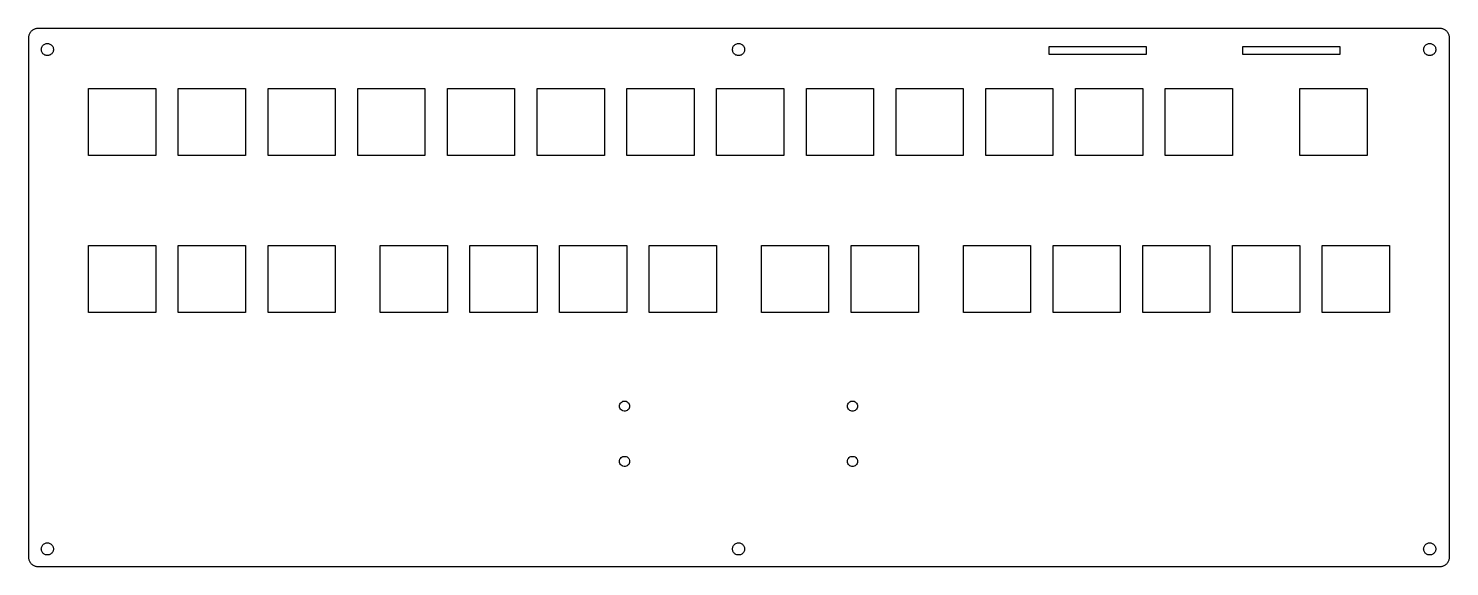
# Model space of a CAD drawing. Extents: x 0 to 293, y 0 to 111.
import ezdxf

# ---------------------------------------------------------------- set-up
doc = ezdxf.new("R2010")
doc.units = 0
doc.layers.get('0').update_dxf_attribs({"linetype": 'CONTINUOUS'})

msp = doc.modelspace()

# ---------------------------------------------------------------- linework, layer by layer
for points in [[(291.277, 0.364258), (291.433, 0.381836), (291.587, 0.412109), (291.739, 0.455078), (291.887, 0.509766), (292.028, 0.574219), (292.166, 0.651367), (292.297, 0.738281), (292.42, 0.836914), (292.535, 0.942383), (292.642, 1.05859), (292.74, 1.18066), (292.826, 1.31152), (292.903, 1.44922), (292.968, 1.5918), (293.023, 1.7373), (293.066, 1.89062), (293.096, 2.04395), (293.114, 2.20117), (293.121, 2.35645), (293.121, 109.382), (293.114, 109.539), (293.096, 109.696), (293.066, 109.849), (293.023, 110.002), (292.968, 110.148), (292.903, 110.29), (292.826, 110.428), (292.74, 110.559), (292.642, 110.681), (292.535, 110.797), (292.42, 110.903), (292.297, 111.001), (292.166, 111.088), (292.028, 111.165), (291.887, 111.23), (291.739, 111.285), (291.587, 111.327), (291.433, 111.358), (291.277, 111.376), (291.12, 111.383), (2.0957, 111.383), (1.93848, 111.376), (1.78223, 111.358), (1.62891, 111.327), (1.47559, 111.285), (1.33008, 111.23), (1.1875, 111.165), (1.0498, 111.088), (0.918945, 111.001), (0.796875, 110.903), (0.680664, 110.797), (0.574219, 110.681), (0.476562, 110.559), (0.389648, 110.428), (0.3125, 110.29), (0.248047, 110.148), (0.193359, 110.002), (0.150391, 109.849), (0.120117, 109.696), (0.101562, 109.539), (0.094727, 109.382), (0.094727, 2.35645), (0.101562, 2.20117), (0.120117, 2.04395), (0.150391, 1.89062), (0.193359, 1.7373), (0.248047, 1.5918), (0.3125, 1.44922), (0.389648, 1.31152), (0.476562, 1.18066), (0.574219, 1.05859), (0.680664, 0.942383), (0.796875, 0.836914), (0.918945, 0.738281), (1.0498, 0.651367), (1.1875, 0.574219), (1.33008, 0.509766), (1.47559, 0.455078), (1.62891, 0.412109), (1.78223, 0.381836), (1.93848, 0.364258), (2.0957, 0.356445), (291.12, 0.356445)], [(3.92151, 105.779), (3.76577, 105.799), (3.61373, 105.838), (3.46778, 105.896), (3.33022, 105.972), (3.20322, 106.064), (3.08879, 106.171), (2.98873, 106.292), (2.90462, 106.425), (2.83778, 106.567), (2.78927, 106.716), (2.75986, 106.87), (2.75, 107.027), (2.75986, 107.184), (2.78927, 107.338), (2.83778, 107.487), (2.90462, 107.629), (2.98873, 107.762), (3.08879, 107.883), (3.20322, 107.99), (3.33022, 108.082), (3.46778, 108.158), (3.61373, 108.216), (3.76577, 108.255), (3.92151, 108.275), (4.07849, 108.275), (4.23423, 108.255), (4.38627, 108.216), (4.53222, 108.158), (4.66978, 108.082), (4.79678, 107.99), (4.91121, 107.883), (5.01127, 107.762), (5.09538, 107.629), (5.16222, 107.487), (5.21073, 107.338), (5.24014, 107.184), (5.25, 107.027), (5.24014, 106.87), (5.21073, 106.716), (5.16222, 106.567), (5.09538, 106.425), (5.01127, 106.292), (4.91121, 106.171), (4.79678, 106.064), (4.66978, 105.972), (4.53222, 105.896), (4.38627, 105.838), (4.23423, 105.799), (4.07849, 105.779)], [(146.435, 105.779), (146.279, 105.799), (146.127, 105.838), (145.981, 105.896), (145.844, 105.972), (145.717, 106.064), (145.602, 106.171), (145.502, 106.292), (145.418, 106.425), (145.351, 106.567), (145.303, 106.716), (145.273, 106.87), (145.263, 107.027), (145.273, 107.184), (145.303, 107.338), (145.351, 107.487), (145.418, 107.629), (145.502, 107.762), (145.602, 107.883), (145.717, 107.99), (145.844, 108.082), (145.981, 108.158), (146.127, 108.216), (146.279, 108.255), (146.435, 108.275), (146.592, 108.275), (146.748, 108.255), (146.9, 108.216), (147.046, 108.158), (147.183, 108.082), (147.31, 107.99), (147.425, 107.883), (147.525, 107.762), (147.609, 107.629), (147.676, 107.487), (147.724, 107.338), (147.754, 107.184), (147.763, 107.027), (147.754, 106.87), (147.724, 106.716), (147.676, 106.567), (147.609, 106.425), (147.525, 106.292), (147.425, 106.171), (147.31, 106.064), (147.183, 105.972), (147.046, 105.896), (146.9, 105.838), (146.748, 105.799), (146.592, 105.779)], [(210.527, 106.027), (210.527, 107.627), (230.527, 107.627), (230.527, 106.027)], [(250.527, 106.027), (250.527, 107.627), (270.527, 107.627), (270.527, 106.027)], [(288.949, 105.779), (288.793, 105.799), (288.641, 105.838), (288.495, 105.896), (288.357, 105.972), (288.23, 106.064), (288.116, 106.171), (288.016, 106.292), (287.932, 106.425), (287.865, 106.567), (287.816, 106.716), (287.787, 106.87), (287.777, 107.027), (287.787, 107.184), (287.816, 107.338), (287.865, 107.487), (287.932, 107.629), (288.016, 107.762), (288.116, 107.883), (288.23, 107.99), (288.357, 108.082), (288.495, 108.158), (288.641, 108.216), (288.793, 108.255), (288.949, 108.275), (289.105, 108.275), (289.261, 108.255), (289.413, 108.216), (289.559, 108.158), (289.697, 108.082), (289.824, 107.99), (289.938, 107.883), (290.038, 107.762), (290.122, 107.629), (290.189, 107.487), (290.238, 107.338), (290.267, 107.184), (290.277, 107.027), (290.267, 106.87), (290.238, 106.716), (290.189, 106.567), (290.122, 106.425), (290.038, 106.292), (289.938, 106.171), (289.824, 106.064), (289.697, 105.972), (289.559, 105.896), (289.413, 105.838), (289.261, 105.799), (289.105, 105.779)], [(12.4961, 85.1318), (12.4961, 98.9814), (26.3457, 98.9814), (26.3457, 85.1318)], [(30.9951, 85.1318), (30.9951, 98.9814), (44.8457, 98.9814), (44.8457, 85.1318)], [(49.4951, 85.1318), (49.4951, 98.9814), (63.3457, 98.9814), (63.3457, 85.1318)], [(67.9951, 85.1318), (67.9951, 98.9814), (81.8457, 98.9814), (81.8457, 85.1318)], [(86.4951, 85.1318), (86.4951, 98.9814), (100.346, 98.9814), (100.346, 85.1318)], [(104.995, 85.1318), (104.995, 98.9814), (118.846, 98.9814), (118.846, 85.1318)], [(123.494, 85.1318), (123.494, 98.9814), (137.345, 98.9814), (137.345, 85.1318)], [(141.994, 85.1318), (141.994, 98.9814), (155.845, 98.9814), (155.845, 85.1318)], [(160.494, 85.1318), (160.494, 98.9814), (174.345, 98.9814), (174.345, 85.1318)], [(178.995, 85.1318), (178.995, 98.9814), (192.845, 98.9814), (192.845, 85.1318)], [(197.495, 85.1318), (197.495, 98.9814), (211.346, 98.9814), (211.346, 85.1318)], [(215.995, 85.1318), (215.995, 98.9814), (229.846, 98.9814), (229.846, 85.1318)], [(234.494, 85.1318), (234.494, 98.9814), (248.346, 98.9814), (248.346, 85.1318)], [(262.246, 85.1318), (262.246, 98.9814), (276.096, 98.9814), (276.096, 85.1318)], [(12.4961, 52.7568), (12.4961, 66.6074), (26.3457, 66.6074), (26.3457, 52.7568)], [(30.9951, 52.7568), (30.9951, 66.6074), (44.8457, 66.6074), (44.8457, 52.7568)], [(49.4951, 52.7568), (49.4951, 66.6074), (63.3457, 66.6074), (63.3457, 52.7568)], [(72.6201, 52.7568), (72.6201, 66.6074), (86.4707, 66.6074), (86.4707, 52.7568)], [(91.1201, 52.7568), (91.1201, 66.6074), (104.971, 66.6074), (104.971, 52.7568)], [(109.62, 52.7568), (109.62, 66.6074), (123.471, 66.6074), (123.471, 52.7568)], [(128.119, 52.7568), (128.119, 66.6074), (141.971, 66.6074), (141.971, 52.7568)], [(151.244, 52.7568), (151.244, 66.6074), (165.096, 66.6074), (165.096, 52.7568)], [(169.744, 52.7568), (169.744, 66.6074), (183.596, 66.6074), (183.596, 52.7568)], [(192.869, 52.7568), (192.869, 66.6074), (206.721, 66.6074), (206.721, 52.7568)], [(211.369, 52.7568), (211.369, 66.6074), (225.221, 66.6074), (225.221, 52.7568)], [(229.869, 52.7568), (229.869, 66.6074), (243.72, 66.6074), (243.72, 52.7568)], [(248.369, 52.7568), (248.369, 66.6074), (262.22, 66.6074), (262.22, 52.7568)], [(266.871, 52.7568), (266.871, 66.6074), (280.72, 66.6074), (280.72, 52.7568)], [(122.904, 32.4125), (122.689, 32.4581), (122.489, 32.5474), (122.311, 32.6764), (122.164, 32.8396), (122.054, 33.0297), (121.986, 33.2384), (121.964, 33.4567), (121.986, 33.6751), (122.054, 33.8838), (122.164, 34.0739), (122.311, 34.2371), (122.489, 34.3661), (122.689, 34.4554), (122.904, 34.501), (123.123, 34.501), (123.338, 34.4554), (123.538, 34.3661), (123.716, 34.2371), (123.863, 34.0739), (123.973, 33.8838), (124.041, 33.6751), (124.063, 33.4567), (124.041, 33.2384), (123.973, 33.0297), (123.863, 32.8396), (123.716, 32.6764), (123.538, 32.5474), (123.338, 32.4581), (123.123, 32.4125)], [(169.904, 32.4125), (169.689, 32.4581), (169.488, 32.5474), (169.311, 32.6764), (169.164, 32.8396), (169.054, 33.0297), (168.986, 33.2384), (168.964, 33.4567), (168.986, 33.6751), (169.054, 33.8838), (169.164, 34.0739), (169.311, 34.2371), (169.488, 34.3661), (169.689, 34.4554), (169.904, 34.501), (170.123, 34.501), (170.338, 34.4554), (170.538, 34.3661), (170.716, 34.2371), (170.863, 34.0739), (170.973, 33.8838), (171.041, 33.6751), (171.063, 33.4567), (171.041, 33.2384), (170.973, 33.0297), (170.863, 32.8396), (170.716, 32.6764), (170.538, 32.5474), (170.338, 32.4581), (170.123, 32.4125)], [(122.904, 21.0125), (122.689, 21.0581), (122.489, 21.1474), (122.311, 21.2764), (122.164, 21.4396), (122.054, 21.6297), (121.986, 21.8384), (121.964, 22.0567), (121.986, 22.2751), (122.054, 22.4838), (122.164, 22.6739), (122.311, 22.8371), (122.489, 22.9661), (122.689, 23.0554), (122.904, 23.101), (123.123, 23.101), (123.338, 23.0554), (123.538, 22.9661), (123.716, 22.8371), (123.863, 22.6739), (123.973, 22.4838), (124.041, 22.2751), (124.063, 22.0567), (124.041, 21.8384), (123.973, 21.6297), (123.863, 21.4396), (123.716, 21.2764), (123.538, 21.1474), (123.338, 21.0581), (123.123, 21.0125)], [(169.904, 21.0125), (169.689, 21.0581), (169.488, 21.1474), (169.311, 21.2764), (169.164, 21.4396), (169.054, 21.6297), (168.986, 21.8384), (168.964, 22.0567), (168.986, 22.2751), (169.054, 22.4838), (169.164, 22.6739), (169.311, 22.8371), (169.488, 22.9661), (169.689, 23.0554), (169.904, 23.101), (170.123, 23.101), (170.338, 23.0554), (170.538, 22.9661), (170.716, 22.8371), (170.863, 22.6739), (170.973, 22.4838), (171.041, 22.2751), (171.063, 22.0567), (171.041, 21.8384), (170.973, 21.6297), (170.863, 21.4396), (170.716, 21.2764), (170.538, 21.1474), (170.338, 21.0581), (170.123, 21.0125)], [(3.92151, 2.75247), (3.76577, 2.77214), (3.61373, 2.81118), (3.46778, 2.86897), (3.33022, 2.94459), (3.20322, 3.03686), (3.08879, 3.14432), (2.98873, 3.26527), (2.90462, 3.39781), (2.83778, 3.53984), (2.78927, 3.68914), (2.75986, 3.84333), (2.75, 4), (2.75986, 4.15667), (2.78927, 4.31086), (2.83778, 4.46016), (2.90462, 4.60219), (2.98873, 4.73473), (3.08879, 4.85568), (3.20322, 4.96314), (3.33022, 5.05541), (3.46778, 5.13103), (3.61373, 5.18882), (3.76577, 5.22786), (3.92151, 5.24753), (4.07849, 5.24753), (4.23423, 5.22786), (4.38627, 5.18882), (4.53222, 5.13103), (4.66978, 5.05541), (4.79678, 4.96314), (4.91121, 4.85568), (5.01127, 4.73473), (5.09538, 4.60219), (5.16222, 4.46016), (5.21073, 4.31086), (5.24014, 4.15667), (5.25, 4), (5.24014, 3.84333), (5.21073, 3.68914), (5.16222, 3.53984), (5.09538, 3.39781), (5.01127, 3.26527), (4.91121, 3.14432), (4.79678, 3.03686), (4.66978, 2.94459), (4.53222, 2.86897), (4.38627, 2.81118), (4.23423, 2.77214), (4.07849, 2.75247)], [(146.435, 2.75247), (146.279, 2.77214), (146.127, 2.81118), (145.981, 2.86897), (145.844, 2.94459), (145.717, 3.03686), (145.602, 3.14432), (145.502, 3.26527), (145.418, 3.39781), (145.351, 3.53984), (145.303, 3.68914), (145.273, 3.84333), (145.263, 4), (145.273, 4.15667), (145.303, 4.31086), (145.351, 4.46016), (145.418, 4.60219), (145.502, 4.73473), (145.602, 4.85568), (145.717, 4.96314), (145.844, 5.05541), (145.981, 5.13103), (146.127, 5.18882), (146.279, 5.22786), (146.435, 5.24753), (146.592, 5.24753), (146.748, 5.22786), (146.9, 5.18882), (147.046, 5.13103), (147.183, 5.05541), (147.31, 4.96314), (147.425, 4.85568), (147.525, 4.73473), (147.609, 4.60219), (147.676, 4.46016), (147.724, 4.31086), (147.754, 4.15667), (147.763, 4), (147.754, 3.84333), (147.724, 3.68914), (147.676, 3.53984), (147.609, 3.39781), (147.525, 3.26527), (147.425, 3.14432), (147.31, 3.03686), (147.183, 2.94459), (147.046, 2.86897), (146.9, 2.81118), (146.748, 2.77214), (146.592, 2.75247)], [(288.949, 2.75247), (288.793, 2.77214), (288.641, 2.81118), (288.495, 2.86897), (288.357, 2.94459), (288.23, 3.03686), (288.116, 3.14432), (288.016, 3.26527), (287.932, 3.39781), (287.865, 3.53984), (287.816, 3.68914), (287.787, 3.84333), (287.777, 4), (287.787, 4.15667), (287.816, 4.31086), (287.865, 4.46016), (287.932, 4.60219), (288.016, 4.73473), (288.116, 4.85568), (288.23, 4.96314), (288.357, 5.05541), (288.495, 5.13103), (288.641, 5.18882), (288.793, 5.22786), (288.949, 5.24753), (289.105, 5.24753), (289.261, 5.22786), (289.413, 5.18882), (289.559, 5.13103), (289.697, 5.05541), (289.824, 4.96314), (289.938, 4.85568), (290.038, 4.73473), (290.122, 4.60219), (290.189, 4.46016), (290.238, 4.31086), (290.267, 4.15667), (290.277, 4), (290.267, 3.84333), (290.238, 3.68914), (290.189, 3.53984), (290.122, 3.39781), (290.038, 3.26527), (289.938, 3.14432), (289.824, 3.03686), (289.697, 2.94459), (289.559, 2.86897), (289.413, 2.81118), (289.261, 2.77214), (289.105, 2.75247)]]:
    msp.add_lwpolyline(points, close=True)

doc.saveas('drawing.dxf')
